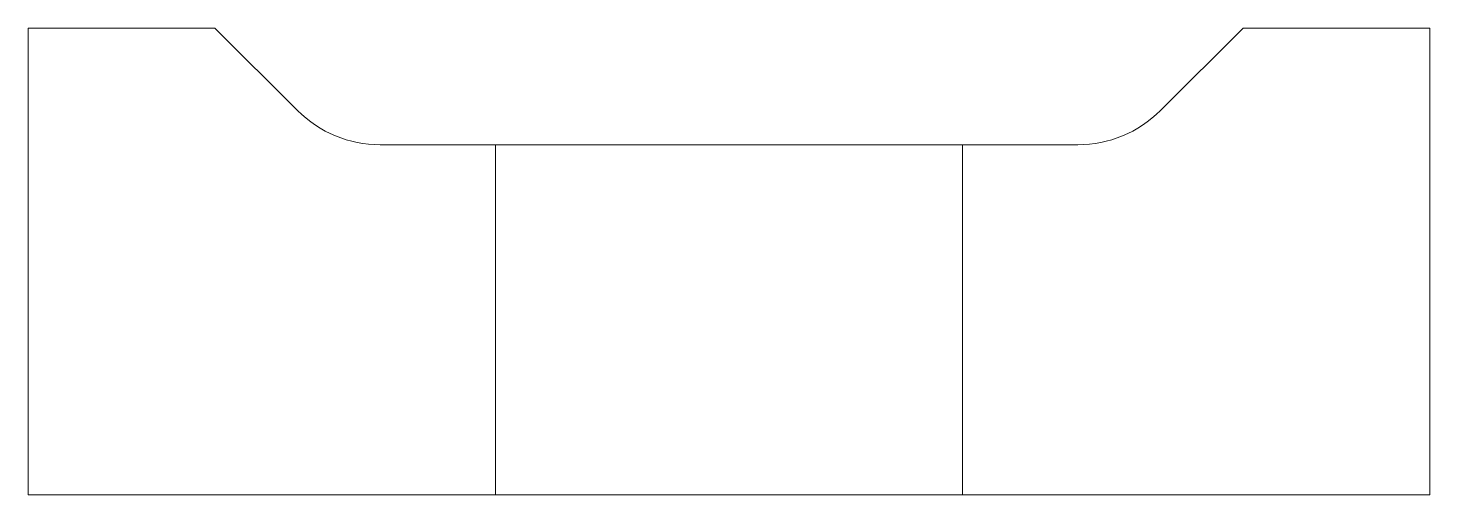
# Model space of a CAD drawing. Header units: millimetres. Extents: x 2 to 62, y 2 to 22.
import ezdxf

# ---------------------------------------------------------------- set-up
doc = ezdxf.new("R2010")
doc.units = ezdxf.units.MM

msp = doc.modelspace()

# ---------------------------------------------------------------- linework, layer by layer
at = {"color": 7, "linetype": 'Continuous', "lineweight": 15}
for p, q in [((2, 2), (2, 22)), ((10, 22), (2, 22)), ((10, 22), (13.536, 18.464)), ((50.464, 18.464), (54, 22)), ((62, 22), (54, 22)), ((62, 2), (62, 22)), ((17.071, 17), (46.929, 17)), ((22, 2), (22, 17)), ((42, 2), (42, 17)), ((62, 2), (2, 2))]:
    msp.add_line(p, q, dxfattribs=at)
for centre, start, end in [((17.071, 22), 225, 270), ((46.929, 22), 270, 315)]:
    msp.add_arc(centre, 5, start, end, dxfattribs=at)

doc.saveas('drawing.dxf')
